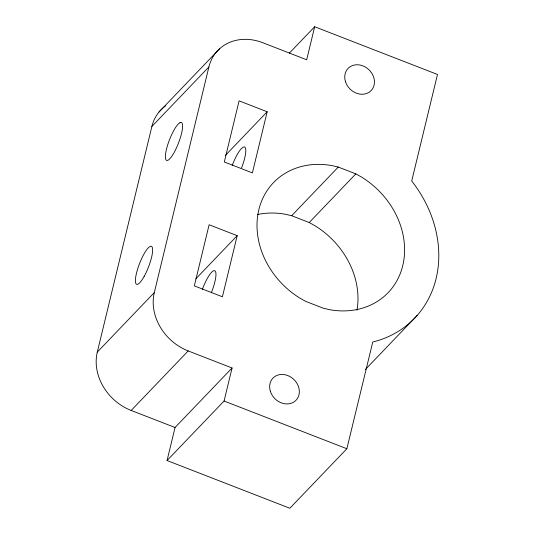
<?xml version="1.0" encoding="UTF-8"?>
<svg xmlns="http://www.w3.org/2000/svg" width="535" height="535" viewBox="0 0 535 535"><rect width="100%" height="100%" fill="white"/><g stroke="black" fill="none" stroke-linecap="round" stroke-linejoin="round"><path stroke-width="0.8" d="M175.052 427.498L167.06 460.535L289.843 508.25L346.861 448.738L372.768 341.985L373.31 341.885A116.255 98.219 43.8 0 0 412.104 181.512L411.703 181.044L437.49 74.479L314.674 26.75L306.682 59.786L262.759 42.713A48.431 40.928 43.8 0 0 208.891 66.955L154.307 292.585A48.444 40.928 43.8 0 0 188.193 350.933L232.07 367.986L175.052 427.498L131.182 410.452A48.444 40.928 43.8 0 1 97.29 352.104L151.88 126.474A48.431 40.928 43.8 0 1 165.763 105.716M237.199 235.667L222.413 296.785L194.332 285.871L209.118 224.753L237.199 235.667L195.823 278.849M267.172 111.768L252.386 172.892L224.305 161.978L239.091 100.854L267.172 111.768L225.222 155.558M167.06 460.535L224.078 401.023L232.07 367.986M159.049 111.962L219.765 48.591M151.88 126.474L208.891 66.955M97.29 352.104L154.307 292.585M257.536 214.515A79.441 67.116 43.8 0 1 285.255 214.234L291.669 215.719L338.28 167.06L355.835 173.882L361.794 177.205A79.441 67.116 43.8 0 1 402.768 265.607A79.441 67.116 43.8 0 1 329.741 309.705L323.334 308.227L305.779 301.406L299.821 298.082A79.441 67.116 43.8 0 1 258.846 209.68A79.441 67.116 43.8 0 1 331.874 165.582L338.28 167.06M291.669 215.719L309.217 222.54L355.835 173.882M131.182 410.452L188.193 350.933M365.425 369.444L417.26 315.342M289.335 53.146L314.674 26.75M224.078 401.023L346.861 448.738M309.217 222.54L315.182 225.864A79.441 67.116 43.8 0 1 356.979 310.28M241.599 167.823A20.343 4.795 -68.8 0 0 243.178 147.165L241.372 148.61A20.343 4.795 -68.8 0 0 232.217 165.509M202.337 289.415A20.343 4.802 -68.8 0 1 214.722 270.723A20.343 4.802 -68.8 0 1 211.278 292.819M180.001 122.615L178.195 124.06A20.343 4.795 -68.8 0 0 165.402 155.859A20.343 4.795 -68.8 0 0 177.065 146.536A20.343 4.795 -68.8 0 0 180.001 122.615M144.156 276.394A20.343 4.795 -68.8 0 0 151.425 246.347A20.343 4.795 -68.8 0 0 136.492 273.158A20.343 4.795 -68.8 0 0 144.156 276.394M345.369 81.32A15.983 13.502 43.8 0 0 370.401 91.278A15.983 13.502 43.8 0 0 363.031 65.932A15.983 13.502 43.8 0 0 345.369 81.32M270.349 391.272A15.983 13.502 43.8 0 0 295.487 400.782A15.983 13.502 43.8 0 0 287.643 375.496A15.983 13.502 43.8 0 0 270.349 391.272"/></g></svg>
